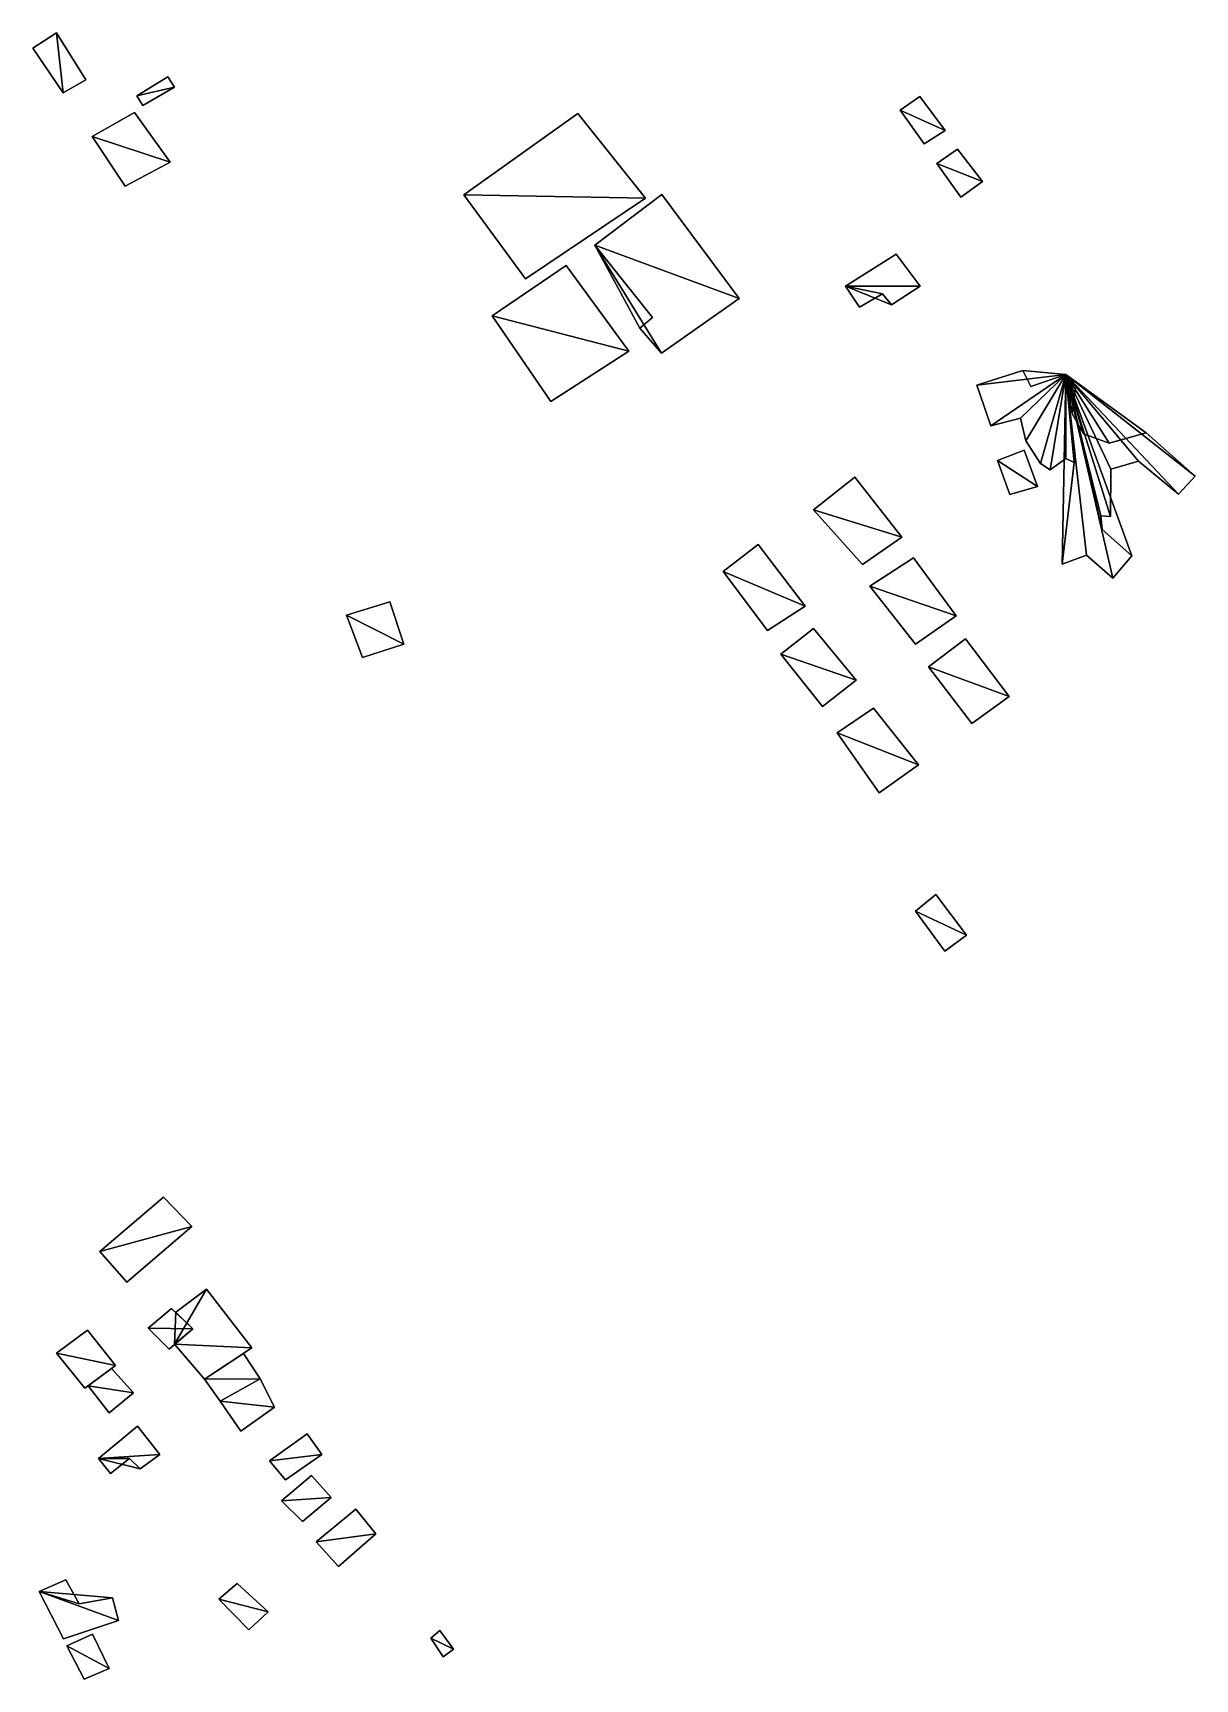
# Model space of a CAD drawing. Header units: metres. Extents: x -3947 to 4280, y -3529 to 2326.
# Drawn here: x -2024 to -1709.8, y -3292.3 to -2847.3 of the extents above; entities that cross this region are included whole.
import ezdxf

# ---------------------------------------------------------------- set-up
doc = ezdxf.new("R2010")
doc.units = ezdxf.units.M

msp = doc.modelspace()

# ---------------------------------------------------------------- linework, layer by layer
at = {"layer": 'MUROS'}
for points in [[(-2024, -2851.4), (-2017.6, -2847.3), (-2017.6, -2847.3, 4.5), (-2024, -2851.4, 4.5)], [(-2017.6, -2847.3), (-2009.7, -2860), (-2009.7, -2860, 4.5), (-2017.6, -2847.3, 4.5)], [(-2015.8, -2863.5), (-2024, -2851.4), (-2024, -2851.4, 4.5), (-2015.8, -2863.5, 4.5)], [(-2009.7, -2860), (-2015.8, -2863.5), (-2015.8, -2863.5, 4.5), (-2009.7, -2860, 4.5)], [(-1987.5, -2859.2), (-1995.9, -2864.3), (-1995.9, -2864.3, 4.5), (-1987.5, -2859.2, 4.5)], [(-1985.7, -2862), (-1987.5, -2859.2), (-1987.5, -2859.2, 4.5), (-1985.7, -2862, 4.5)], [(-1995.9, -2864.3), (-1994.3, -2866.9), (-1994.3, -2866.9, 4.5), (-1995.9, -2864.3, 4.5)], [(-1994.3, -2866.9), (-1985.7, -2862), (-1985.7, -2862, 4.5), (-1994.3, -2866.9, 4.5)], [(-1789.5, -2868.2), (-1784.2, -2864.5), (-1784.2, -2864.5, 4.5), (-1789.5, -2868.2, 4.5)], [(-1784.2, -2864.5), (-1777.4, -2873.7), (-1777.4, -2873.7, 4.5), (-1784.2, -2864.5, 4.5)], [(-2008, -2875.3), (-1996.5, -2868.8), (-1996.5, -2868.8, 4.5), (-2008, -2875.3, 4.5)], [(-1996.5, -2868.8), (-1986.9, -2882.2), (-1986.9, -2882.2, 4.5), (-1996.5, -2868.8, 4.5)], [(-1876.7, -2869.1), (-1907.5, -2891.1), (-1907.5, -2891.1, 4.5), (-1876.7, -2869.1, 4.5)], [(-1858.4, -2892), (-1876.7, -2869.1), (-1876.7, -2869.1, 4.5), (-1858.4, -2892, 4.5)], [(-1783, -2877.3), (-1789.5, -2868.2), (-1789.5, -2868.2, 4.5), (-1783, -2877.3, 4.5)], [(-1777.4, -2873.7), (-1783, -2877.3), (-1783, -2877.3, 4.5), (-1777.4, -2873.7, 4.5)], [(-1999.1, -2888.7), (-2008, -2875.3), (-2008, -2875.3, 4.5), (-1999.1, -2888.7, 4.5)], [(-1779.6, -2882.6), (-1774, -2878.7), (-1774, -2878.7, 4.5), (-1779.6, -2882.6, 4.5)], [(-1774, -2878.7), (-1767.3, -2887.5), (-1767.3, -2887.5, 4.5), (-1774, -2878.7, 4.5)], [(-1986.9, -2882.2), (-1999.1, -2888.7), (-1999.1, -2888.7, 4.5), (-1986.9, -2882.2, 4.5)], [(-1773.1, -2891.7), (-1779.6, -2882.6), (-1779.6, -2882.6, 4.5), (-1773.1, -2891.7, 4.5)], [(-1767.3, -2887.5), (-1773.1, -2891.7), (-1773.1, -2891.7, 4.5), (-1767.3, -2887.5, 4.5)], [(-1907.5, -2891.1), (-1890.8, -2913.8), (-1890.8, -2913.8, 4.5), (-1907.5, -2891.1, 4.5)], [(-1890.8, -2913.8), (-1858.4, -2892), (-1858.4, -2892, 4.5), (-1890.8, -2913.8, 4.5)], [(-1854, -2891), (-1872.1, -2904.7), (-1872.1, -2904.7, 4.5), (-1854, -2891, 4.5)], [(-1833.1, -2919.1), (-1854, -2891), (-1854, -2891, 4.5), (-1833.1, -2919.1, 4.5)], [(-1872.1, -2904.7), (-1856.5, -2924.2), (-1856.5, -2924.2, 4.5), (-1872.1, -2904.7, 4.5)], [(-1879.8, -2910.2), (-1899.8, -2923.8), (-1899.8, -2923.8, 4.5), (-1879.8, -2910.2, 4.5)], [(-1862.9, -2933.3), (-1879.8, -2910.2), (-1879.8, -2910.2, 4.5), (-1862.9, -2933.3, 4.5)], [(-1804.3, -2915.8), (-1790.6, -2907.1), (-1790.6, -2907.1, 5), (-1804.3, -2915.8, 5)], [(-1790.6, -2907.1), (-1784.1, -2915.8), (-1784.1, -2915.8, 5), (-1790.6, -2907.1, 5)], [(-1854.1, -2933.9), (-1833.1, -2919.1), (-1833.1, -2919.1, 4.5), (-1854.1, -2933.9, 4.5)], [(-1800.5, -2921.4), (-1804.3, -2915.8), (-1804.3, -2915.8, 5), (-1800.5, -2921.4, 5)], [(-1794.3, -2917.8), (-1800.5, -2921.4), (-1800.5, -2921.4, 5), (-1794.3, -2917.8, 5)], [(-1791.9, -2920.8), (-1794.3, -2917.8), (-1794.3, -2917.8, 5), (-1791.9, -2920.8, 5)], [(-1784.1, -2915.8), (-1791.9, -2920.8), (-1791.9, -2920.8, 5), (-1784.1, -2915.8, 5)], [(-1899.8, -2923.8), (-1884, -2946.9), (-1884, -2946.9, 4.5), (-1899.8, -2923.8, 4.5)], [(-1856.5, -2924.2), (-1859.9, -2927.1), (-1859.9, -2927.1, 4.5), (-1856.5, -2924.2, 4.5)], [(-1859.9, -2927.1), (-1854.1, -2933.9), (-1854.1, -2933.9, 4.5), (-1859.9, -2927.1, 4.5)], [(-1884, -2946.9), (-1862.9, -2933.3), (-1862.9, -2933.3, 4.5), (-1884, -2946.9, 4.5)], [(-1768.8, -2942.5), (-1756.4, -2938.6), (-1756.4, -2938.6, 5), (-1768.8, -2942.5, 5)], [(-1756.4, -2938.6), (-1754.2, -2942.9), (-1754.2, -2942.9, 5), (-1756.4, -2938.6, 5)], [(-1754.2, -2942.9), (-1744.7, -2939.6), (-1744.7, -2939.6, 5), (-1754.2, -2942.9, 5)], [(-1744.7, -2939.6), (-1742.1, -2942.7), (-1742.1, -2942.7, 5), (-1744.7, -2939.6, 5)], [(-1765, -2953.5), (-1768.8, -2942.5), (-1768.8, -2942.5, 5), (-1765, -2953.5, 5)], [(-1742.1, -2942.7), (-1743, -2950.2), (-1743, -2950.2, 5), (-1742.1, -2942.7, 5)], [(-1743, -2950.2), (-1740, -2955.7), (-1740, -2955.7, 5), (-1743, -2950.2, 5)], [(-1757, -2951.4), (-1765, -2953.5), (-1765, -2953.5, 5), (-1757, -2951.4, 5)], [(-1755.6, -2957.6), (-1757, -2951.4), (-1757, -2951.4, 5), (-1755.6, -2957.6, 5)], [(-1751.6, -2963.7), (-1755.6, -2957.6), (-1755.6, -2957.6, 5), (-1751.6, -2963.7, 5)], [(-1740, -2955.7), (-1733, -2958.2), (-1733, -2958.2, 5), (-1740, -2955.7, 5)], [(-1733, -2958.2), (-1723, -2955.4), (-1723, -2955.4, 5), (-1733, -2958.2, 5)], [(-1723, -2955.4), (-1709.8, -2967.1), (-1709.8, -2967.1, 5), (-1723, -2955.4, 5)], [(-1763.2, -2962.9), (-1756, -2960.1), (-1756, -2960.1, 4.5), (-1763.2, -2962.9, 4.5)], [(-1759.9, -2972.1), (-1763.2, -2962.9), (-1763.2, -2962.9, 4.5), (-1759.9, -2972.1, 4.5)], [(-1756, -2960.1), (-1752.4, -2969.9), (-1752.4, -2969.9, 4.5), (-1756, -2960.1, 4.5)], [(-1749, -2965.4), (-1751.6, -2963.7), (-1751.6, -2963.7, 5), (-1749, -2965.4, 5)], [(-1744.7, -2962.3), (-1749, -2965.4), (-1749, -2965.4, 5), (-1744.7, -2962.3, 5)], [(-1745.7, -2990.9), (-1742.5, -2963.4), (-1742.5, -2963.4, 5), (-1745.7, -2990.9, 5)], [(-1742.5, -2963.4), (-1744.7, -2962.3), (-1744.7, -2962.3, 5), (-1742.5, -2963.4, 5)], [(-1725.1, -2963.1), (-1732.6, -2965.2), (-1732.6, -2965.2, 5), (-1725.1, -2963.1, 5)], [(-1714.3, -2972), (-1725.1, -2963.1), (-1725.1, -2963.1, 5), (-1714.3, -2972, 5)], [(-1801.8, -2967.4), (-1813, -2976.2), (-1813, -2976.2, 5), (-1801.8, -2967.4, 5)], [(-1789.1, -2983.6), (-1801.8, -2967.4), (-1801.8, -2967.4, 5), (-1789.1, -2983.6, 5)], [(-1732.6, -2965.2), (-1732.7, -2978), (-1732.7, -2978, 5), (-1732.6, -2965.2, 5)], [(-1709.8, -2967.1), (-1714.3, -2972), (-1714.3, -2972, 5), (-1709.8, -2967.1, 5)], [(-1752.4, -2969.9), (-1759.9, -2972.1), (-1759.9, -2972.1, 4.5), (-1752.4, -2969.9, 4.5)], [(-1813, -2976.2), (-1799.7, -2991), (-1799.7, -2991, 5), (-1813, -2976.2, 5)], [(-1732.7, -2978), (-1735.3, -2977.8), (-1735.3, -2977.8, 5), (-1732.7, -2978, 5)], [(-1735.3, -2977.8), (-1734.9, -2981.5), (-1734.9, -2981.5, 5), (-1735.3, -2977.8, 5)], [(-1734.9, -2981.5), (-1726.9, -2988.7), (-1726.9, -2988.7, 5), (-1734.9, -2981.5, 5)], [(-1827.9, -2985.6), (-1837.4, -2992.9), (-1837.4, -2992.9, 5), (-1827.9, -2985.6, 5)], [(-1815.2, -3002.3), (-1827.9, -2985.6), (-1827.9, -2985.6, 5), (-1815.2, -3002.3, 5)], [(-1799.7, -2991), (-1789.1, -2983.6), (-1789.1, -2983.6, 5), (-1799.7, -2991, 5)], [(-1785.9, -2989.2), (-1797.7, -2996.9), (-1797.7, -2996.9, 5), (-1785.9, -2989.2, 5)], [(-1774.4, -3004.9), (-1785.9, -2989.2), (-1785.9, -2989.2, 5), (-1774.4, -3004.9, 5)], [(-1739.2, -2988.5), (-1745.7, -2990.9), (-1745.7, -2990.9, 5), (-1739.2, -2988.5, 5)], [(-1732, -2994.7), (-1739.2, -2988.5), (-1739.2, -2988.5, 5), (-1732, -2994.7, 5)], [(-1726.9, -2988.7), (-1732, -2994.7), (-1732, -2994.7, 5), (-1726.9, -2988.7, 5)], [(-1837.4, -2992.9), (-1825.4, -3008.8), (-1825.4, -3008.8, 5), (-1837.4, -2992.9, 5)], [(-1797.7, -2996.9), (-1785.4, -3012.5), (-1785.4, -3012.5, 5), (-1797.7, -2996.9, 5)], [(-1927.5, -3001.1), (-1939.2, -3004.7), (-1939.2, -3004.7, 4.5), (-1927.5, -3001.1, 4.5)], [(-1923.7, -3012.5), (-1927.5, -3001.1), (-1927.5, -3001.1, 4.5), (-1923.7, -3012.5, 4.5)], [(-1825.4, -3008.8), (-1815.2, -3002.3), (-1815.2, -3002.3, 5), (-1825.4, -3008.8, 5)], [(-1939.2, -3004.7), (-1934.9, -3016.1), (-1934.9, -3016.1, 4.5), (-1939.2, -3004.7, 4.5)], [(-1785.4, -3012.5), (-1774.4, -3004.9), (-1774.4, -3004.9, 5), (-1785.4, -3012.5, 5)], [(-1934.9, -3016.1), (-1923.7, -3012.5), (-1923.7, -3012.5, 4.5), (-1934.9, -3016.1, 4.5)], [(-1813, -3008.3), (-1821.8, -3015.2), (-1821.8, -3015.2, 5), (-1813, -3008.3, 5)], [(-1801.4, -3022.3), (-1813, -3008.3), (-1813, -3008.3, 5), (-1801.4, -3022.3, 5)], [(-1771.9, -3011.1), (-1781.9, -3018.7), (-1781.9, -3018.7, 5), (-1771.9, -3011.1, 5)], [(-1760.1, -3026.7), (-1771.9, -3011.1), (-1771.9, -3011.1, 5), (-1760.1, -3026.7, 5)], [(-1821.8, -3015.2), (-1810.5, -3029.4), (-1810.5, -3029.4, 5), (-1821.8, -3015.2, 5)], [(-1781.9, -3018.7), (-1770.2, -3034), (-1770.2, -3034, 5), (-1781.9, -3018.7, 5)], [(-1810.5, -3029.4), (-1801.4, -3022.3), (-1801.4, -3022.3, 5), (-1810.5, -3029.4, 5)], [(-1796.7, -3029.8), (-1806.6, -3036.5), (-1806.6, -3036.5, 5), (-1796.7, -3029.8, 5)], [(-1784.6, -3045.2), (-1796.7, -3029.8), (-1796.7, -3029.8, 5), (-1784.6, -3045.2, 5)], [(-1770.2, -3034), (-1760.1, -3026.7), (-1760.1, -3026.7, 5), (-1770.2, -3034, 5)], [(-1806.6, -3036.5), (-1795.2, -3052.7), (-1795.2, -3052.7, 5), (-1806.6, -3036.5, 5)], [(-1795.2, -3052.7), (-1784.6, -3045.2), (-1784.6, -3045.2, 5), (-1795.2, -3052.7, 5)], [(-1779.9, -3080.2), (-1785.4, -3084.7), (-1785.4, -3084.7, 4.5), (-1779.9, -3080.2, 4.5)], [(-1771.6, -3091.2), (-1779.9, -3080.2), (-1779.9, -3080.2, 4.5), (-1771.6, -3091.2, 4.5)], [(-1785.4, -3084.7), (-1777.5, -3095.5), (-1777.5, -3095.5, 4.5), (-1785.4, -3084.7, 4.5)], [(-1777.5, -3095.5), (-1771.6, -3091.2), (-1771.6, -3091.2, 4.5), (-1777.5, -3095.5, 4.5)], [(-1988.7, -3162), (-2005.9, -3176.7), (-2005.9, -3176.7, 4.5), (-1988.7, -3162, 4.5)], [(-1981, -3170), (-1988.7, -3162), (-1988.7, -3162, 4.5), (-1981, -3170, 4.5)], [(-1998.6, -3185), (-1981, -3170), (-1981, -3170, 4.5), (-1998.6, -3185, 4.5)], [(-2005.9, -3176.7), (-1998.6, -3185), (-1998.6, -3185, 4.5), (-2005.9, -3176.7, 4.5)], [(-1977.1, -3186.9), (-1985.4, -3193.1), (-1985.4, -3193.1, 4.5), (-1977.1, -3186.9, 4.5)], [(-1964.8, -3202.8), (-1977.1, -3186.9), (-1977.1, -3186.9, 4.5), (-1964.8, -3202.8, 4.5)], [(-1986.5, -3192.1), (-1992.8, -3197.4), (-1992.8, -3197.4, 4.5), (-1986.5, -3192.1, 4.5)], [(-1980.8, -3197.6), (-1986.5, -3192.1), (-1986.5, -3192.1, 4.5), (-1980.8, -3197.6, 4.5)], [(-1985.4, -3193.1), (-1980.8, -3197.6), (-1980.8, -3197.6, 4.5), (-1985.4, -3193.1, 4.5)], [(-2017.6, -3204.2), (-2009.2, -3198), (-2009.2, -3198, 4.5), (-2017.6, -3204.2, 4.5)], [(-2009.2, -3198), (-2001.7, -3207.5), (-2001.7, -3207.5, 4.5), (-2009.2, -3198, 4.5)], [(-1992.8, -3197.4), (-1987.2, -3203.1), (-1987.2, -3203.1, 4.5), (-1992.8, -3197.4, 4.5)], [(-1987.2, -3203.1), (-1980.8, -3197.6), (-1980.8, -3197.6, 4.5), (-1987.2, -3203.1, 4.5)], [(-1980.8, -3197.6), (-1985.7, -3201.8), (-1985.7, -3201.8, 4.5), (-1980.8, -3197.6, 4.5)], [(-1985.7, -3201.8), (-1977.6, -3211.2), (-1977.6, -3211.2, 4.5), (-1985.7, -3201.8, 4.5)], [(-1977.6, -3211.2), (-1964.8, -3202.8), (-1964.8, -3202.8, 4.5), (-1977.6, -3211.2, 4.5)], [(-2010, -3213.7), (-2017.6, -3204.2), (-2017.6, -3204.2, 4.5), (-2010, -3213.7, 4.5)], [(-2001.7, -3207.5), (-2010, -3213.7), (-2010, -3213.7, 4.5), (-2001.7, -3207.5, 4.5)], [(-2002.8, -3208.3), (-2009.1, -3213), (-2009.1, -3213, 4.5), (-2002.8, -3208.3, 4.5)], [(-1996.8, -3214.9), (-2002.8, -3208.3), (-2002.8, -3208.3, 4.5), (-1996.8, -3214.9, 4.5)], [(-1967.1, -3204.3), (-1977.6, -3211.2), (-1977.6, -3211.2, 4.5), (-1967.1, -3204.3, 4.5)], [(-1962.6, -3211.1), (-1967.1, -3204.3), (-1967.1, -3204.3, 4.5), (-1962.6, -3211.1, 4.5)], [(-1977.6, -3211.2), (-1973.4, -3217.2), (-1973.4, -3217.2, 4.5), (-1977.6, -3211.2, 4.5)], [(-1962.6, -3211.1), (-1973.4, -3217.2), (-1973.4, -3217.2, 4.5), (-1962.6, -3211.1, 4.5)], [(-1973.4, -3217.2), (-1962.6, -3211.1), (-1962.6, -3211.1, 4.5), (-1973.4, -3217.2, 4.5)], [(-1958.7, -3218.8), (-1962.6, -3211.1), (-1962.6, -3211.1, 4.5), (-1958.7, -3218.8, 4.5)], [(-2009.1, -3213), (-2003.4, -3220.3), (-2003.4, -3220.3, 4.5), (-2009.1, -3213, 4.5)], [(-2003.4, -3220.3), (-1996.8, -3214.9), (-1996.8, -3214.9, 4.5), (-2003.4, -3220.3, 4.5)], [(-1973.4, -3217.2), (-1967.8, -3225.3), (-1967.8, -3225.3, 4.5), (-1973.4, -3217.2, 4.5)], [(-1967.8, -3225.3), (-1958.7, -3218.8), (-1958.7, -3218.8, 4.5), (-1967.8, -3225.3, 4.5)], [(-1995.7, -3223.9), (-2006.3, -3232.7), (-2006.3, -3232.7, 4.5), (-1995.7, -3223.9, 4.5)], [(-1989.7, -3231.6), (-1995.7, -3223.9), (-1995.7, -3223.9, 4.5), (-1989.7, -3231.6, 4.5)], [(-1949.9, -3226), (-1960, -3233.3), (-1960, -3233.3, 4.5), (-1949.9, -3226, 4.5)], [(-1945.9, -3231.6), (-1949.9, -3226), (-1949.9, -3226, 4.5), (-1945.9, -3231.6, 4.5)], [(-2006.3, -3232.7), (-2003, -3236.7), (-2003, -3236.7, 4.5), (-2006.3, -3232.7, 4.5)], [(-2003, -3236.7), (-1997.9, -3232.7), (-1997.9, -3232.7, 4.5), (-2003, -3236.7, 4.5)], [(-1997.9, -3232.7), (-1995, -3235.5), (-1995, -3235.5, 4.5), (-1997.9, -3232.7, 4.5)], [(-1995, -3235.5), (-1989.7, -3231.6), (-1989.7, -3231.6, 4.5), (-1995, -3235.5, 4.5)], [(-1960, -3233.3), (-1955.7, -3238.4), (-1955.7, -3238.4, 4.5), (-1960, -3233.3, 4.5)], [(-1955.7, -3238.4), (-1945.9, -3231.6), (-1945.9, -3231.6, 4.5), (-1955.7, -3238.4, 4.5)], [(-1948.7, -3237.3), (-1956.8, -3244.1), (-1956.8, -3244.1, 4.5), (-1948.7, -3237.3, 4.5)], [(-1943.4, -3243.2), (-1948.7, -3237.3), (-1948.7, -3237.3, 4.5), (-1943.4, -3243.2, 4.5)], [(-1951.1, -3249.7), (-1943.4, -3243.2), (-1943.4, -3243.2, 4.5), (-1951.1, -3249.7, 4.5)], [(-1956.8, -3244.1), (-1951.1, -3249.7), (-1951.1, -3249.7, 4.5), (-1956.8, -3244.1, 4.5)], [(-1936.7, -3246.4), (-1947.4, -3255.2), (-1947.4, -3255.2, 4.5), (-1936.7, -3246.4, 4.5)], [(-1931.3, -3253), (-1936.7, -3246.4), (-1936.7, -3246.4, 4.5), (-1931.3, -3253, 4.5)], [(-1947.4, -3255.2), (-1941.4, -3261.9), (-1941.4, -3261.9, 4.5), (-1947.4, -3255.2, 4.5)], [(-1941.4, -3261.9), (-1931.3, -3253), (-1931.3, -3253, 4.5), (-1941.4, -3261.9, 4.5)], [(-2015.1, -3265.5), (-2022.3, -3268.6), (-2022.3, -3268.6, 4.5), (-2015.1, -3265.5, 4.5)], [(-2011.5, -3272), (-2015.1, -3265.5), (-2015.1, -3265.5, 4.5), (-2011.5, -3272, 4.5)], [(-2022.3, -3268.6), (-2015.7, -3281.4), (-2015.7, -3281.4, 4.5), (-2022.3, -3268.6, 4.5)], [(-2002.5, -3270.3), (-2011.5, -3272), (-2011.5, -3272, 4.5), (-2002.5, -3270.3, 4.5)], [(-2000.9, -3276.5), (-2002.5, -3270.3), (-2002.5, -3270.3, 4.5), (-2000.9, -3276.5, 4.5)], [(-1968.8, -3266.5), (-1973.7, -3270.7), (-1973.7, -3270.7, 4.5), (-1968.8, -3266.5, 4.5)], [(-1973.7, -3270.7), (-1965.6, -3279), (-1965.6, -3279, 4.5), (-1973.7, -3270.7, 4.5)], [(-1960.4, -3274.1), (-1968.8, -3266.5), (-1968.8, -3266.5, 4.5), (-1960.4, -3274.1, 4.5)], [(-1965.6, -3279), (-1960.4, -3274.1), (-1960.4, -3274.1, 4.5), (-1965.6, -3279, 4.5)], [(-2015.7, -3281.4), (-2000.9, -3276.5), (-2000.9, -3276.5, 4.5), (-2015.7, -3281.4, 4.5)], [(-1916.4, -3281.2), (-1914, -3279.2), (-1914, -3279.2, 4.5), (-1916.4, -3281.2, 4.5)], [(-1914, -3279.2), (-1910.3, -3284.2), (-1910.3, -3284.2, 4.5), (-1914, -3279.2, 4.5)], [(-2007.9, -3280.2), (-2014.8, -3283.3), (-2014.8, -3283.3, 4.5), (-2007.9, -3280.2, 4.5)], [(-2014.8, -3283.3), (-2010.1, -3292.3), (-2010.1, -3292.3, 4.5), (-2014.8, -3283.3, 4.5)], [(-2003.4, -3289.4), (-2007.9, -3280.2), (-2007.9, -3280.2, 4.5), (-2003.4, -3289.4, 4.5)], [(-1913.1, -3286.3), (-1916.4, -3281.2), (-1916.4, -3281.2, 4.5), (-1913.1, -3286.3, 4.5)], [(-1910.3, -3284.2), (-1913.1, -3286.3), (-1913.1, -3286.3, 4.5), (-1910.3, -3284.2, 4.5)], [(-2010.1, -3292.3), (-2003.4, -3289.4), (-2003.4, -3289.4, 4.5), (-2010.1, -3292.3, 4.5)]]:
    msp.add_3dface(points, dxfattribs=at)
at = {"layer": 'TECHOS'}
for points in [[(-2017.6, -2847.3, 4.5), (-2015.8, -2863.5, 4.5), (-2024, -2851.4, 4.5)], [(-2017.6, -2847.3, 4.5), (-2009.7, -2860, 4.5), (-2015.8, -2863.5, 4.5)], [(-1995.9, -2864.3, 4.5), (-1985.7, -2862, 4.5), (-1987.5, -2859.2, 4.5)], [(-1995.9, -2864.3, 4.5), (-1994.3, -2866.9, 4.5), (-1985.7, -2862, 4.5)], [(-1789.5, -2868.2, 4.5), (-1784.2, -2864.5, 4.5), (-1777.4, -2873.7, 4.5)], [(-2008, -2875.3, 4.5), (-1996.5, -2868.8, 4.5), (-1986.9, -2882.2, 4.5)], [(-1907.5, -2891.1, 4.5), (-1858.4, -2892, 4.5), (-1876.7, -2869.1, 4.5)], [(-1789.5, -2868.2, 4.5), (-1777.4, -2873.7, 4.5), (-1783, -2877.3, 4.5)], [(-2008, -2875.3, 4.5), (-1986.9, -2882.2, 4.5), (-1999.1, -2888.7, 4.5)], [(-1779.6, -2882.6, 4.5), (-1774, -2878.7, 4.5), (-1767.3, -2887.5, 4.5)], [(-1779.6, -2882.6, 4.5), (-1767.3, -2887.5, 4.5), (-1773.1, -2891.7, 4.5)], [(-1907.5, -2891.1, 4.5), (-1890.8, -2913.8, 4.5), (-1858.4, -2892, 4.5)], [(-1872.1, -2904.7, 4.5), (-1833.1, -2919.1, 4.5), (-1854, -2891, 4.5)], [(-1872.1, -2904.7, 4.5), (-1856.5, -2924.2, 4.5), (-1859.9, -2927.1, 4.5)], [(-1872.1, -2904.7, 4.5), (-1859.9, -2927.1, 4.5), (-1854.1, -2933.9, 4.5)], [(-1872.1, -2904.7, 4.5), (-1854.1, -2933.9, 4.5), (-1833.1, -2919.1, 4.5)], [(-1899.8, -2923.8, 4.5), (-1862.9, -2933.3, 4.5), (-1879.8, -2910.2, 4.5)], [(-1804.3, -2915.8, 5), (-1790.6, -2907.1, 5), (-1784.1, -2915.8, 5)], [(-1804.3, -2915.8, 5), (-1784.1, -2915.8, 5), (-1791.9, -2920.8, 5)], [(-1804.3, -2915.8, 5), (-1791.9, -2920.8, 5), (-1794.3, -2917.8, 5)], [(-1804.3, -2915.8, 5), (-1794.3, -2917.8, 5), (-1800.5, -2921.4, 5)], [(-1899.8, -2923.8, 4.5), (-1884, -2946.9, 4.5), (-1862.9, -2933.3, 4.5)], [(-1744.7, -2939.6, 5), (-1768.8, -2942.5, 5), (-1756.4, -2938.6, 5)], [(-1744.7, -2939.6, 5), (-1765, -2953.5, 5), (-1768.8, -2942.5, 5)], [(-1744.7, -2939.6, 5), (-1757, -2951.4, 5), (-1765, -2953.5, 5)], [(-1744.7, -2939.6, 5), (-1755.6, -2957.6, 5), (-1757, -2951.4, 5)], [(-1744.7, -2939.6, 5), (-1756.4, -2938.6, 5), (-1754.2, -2942.9, 5)], [(-1744.7, -2939.6, 5), (-1751.6, -2963.7, 5), (-1755.6, -2957.6, 5)], [(-1744.7, -2939.6, 5), (-1749, -2965.4, 5), (-1751.6, -2963.7, 5)], [(-1744.7, -2939.6, 5), (-1744.7, -2962.3, 5), (-1749, -2965.4, 5)], [(-1744.7, -2939.6, 5), (-1739.2, -2988.5, 5), (-1745.7, -2990.9, 5)], [(-1744.7, -2939.6, 5), (-1745.7, -2990.9, 5), (-1742.5, -2963.4, 5)], [(-1744.7, -2939.6, 5), (-1742.1, -2942.7, 5), (-1743, -2950.2, 5)], [(-1744.7, -2939.6, 5), (-1743, -2950.2, 5), (-1740, -2955.7, 5)], [(-1744.7, -2939.6, 5), (-1740, -2955.7, 5), (-1733, -2958.2, 5)], [(-1744.7, -2939.6, 5), (-1733, -2958.2, 5), (-1723, -2955.4, 5)], [(-1744.7, -2939.6, 5), (-1723, -2955.4, 5), (-1709.8, -2967.1, 5)], [(-1744.7, -2939.6, 5), (-1709.8, -2967.1, 5), (-1714.3, -2972, 5)], [(-1744.7, -2939.6, 5), (-1714.3, -2972, 5), (-1725.1, -2963.1, 5)], [(-1744.7, -2939.6, 5), (-1725.1, -2963.1, 5), (-1732.6, -2965.2, 5)], [(-1744.7, -2939.6, 5), (-1732.6, -2965.2, 5), (-1732.7, -2978, 5)], [(-1744.7, -2939.6, 5), (-1732.7, -2978, 5), (-1735.3, -2977.8, 5)], [(-1744.7, -2939.6, 5), (-1735.3, -2977.8, 5), (-1734.9, -2981.5, 5)], [(-1744.7, -2939.6, 5), (-1734.9, -2981.5, 5), (-1726.9, -2988.7, 5)], [(-1744.7, -2939.6, 5), (-1726.9, -2988.7, 5), (-1732, -2994.7, 5)], [(-1744.7, -2939.6, 5), (-1732, -2994.7, 5), (-1739.2, -2988.5, 5)], [(-1744.7, -2939.6, 5), (-1742.5, -2963.4, 5), (-1744.7, -2962.3, 5)], [(-1763.2, -2962.9, 4.5), (-1756, -2960.1, 4.5), (-1752.4, -2969.9, 4.5)], [(-1763.2, -2962.9, 4.5), (-1752.4, -2969.9, 4.5), (-1759.9, -2972.1, 4.5)], [(-1813, -2976.2, 5), (-1789.1, -2983.6, 5), (-1801.8, -2967.4, 5)], [(-1813, -2976.2, 5), (-1799.7, -2991, 5), (-1789.1, -2983.6, 5)], [(-1837.4, -2992.9, 5), (-1815.2, -3002.3, 5), (-1827.9, -2985.6, 5)], [(-1797.7, -2996.9, 5), (-1774.4, -3004.9, 5), (-1785.9, -2989.2, 5)], [(-1837.4, -2992.9, 5), (-1825.4, -3008.8, 5), (-1815.2, -3002.3, 5)], [(-1797.7, -2996.9, 5), (-1785.4, -3012.5, 5), (-1774.4, -3004.9, 5)], [(-1939.2, -3004.7, 4.5), (-1923.7, -3012.5, 4.5), (-1927.5, -3001.1, 4.5)], [(-1939.2, -3004.7, 4.5), (-1934.9, -3016.1, 4.5), (-1923.7, -3012.5, 4.5)], [(-1821.8, -3015.2, 5), (-1801.4, -3022.3, 5), (-1813, -3008.3, 5)], [(-1781.9, -3018.7, 5), (-1760.1, -3026.7, 5), (-1771.9, -3011.1, 5)], [(-1821.8, -3015.2, 5), (-1810.5, -3029.4, 5), (-1801.4, -3022.3, 5)], [(-1781.9, -3018.7, 5), (-1770.2, -3034, 5), (-1760.1, -3026.7, 5)], [(-1806.6, -3036.5, 5), (-1784.6, -3045.2, 5), (-1796.7, -3029.8, 5)], [(-1806.6, -3036.5, 5), (-1795.2, -3052.7, 5), (-1784.6, -3045.2, 5)], [(-1785.4, -3084.7, 4.5), (-1771.6, -3091.2, 4.5), (-1779.9, -3080.2, 4.5)], [(-1785.4, -3084.7, 4.5), (-1777.5, -3095.5, 4.5), (-1771.6, -3091.2, 4.5)], [(-2005.9, -3176.7, 4.5), (-1981, -3170, 4.5), (-1988.7, -3162, 4.5)], [(-2005.9, -3176.7, 4.5), (-1998.6, -3185, 4.5), (-1981, -3170, 4.5)], [(-1985.7, -3201.8, 4.5), (-1964.8, -3202.8, 4.5), (-1977.1, -3186.9, 4.5)], [(-1985.7, -3201.8, 4.5), (-1977.1, -3186.9, 4.5), (-1985.4, -3193.1, 4.5)], [(-1992.8, -3197.4, 4.5), (-1980.8, -3197.6, 4.5), (-1986.5, -3192.1, 4.5)], [(-1985.7, -3201.8, 4.5), (-1985.4, -3193.1, 4.5), (-1980.8, -3197.6, 4.5)], [(-2017.6, -3204.2, 4.5), (-2009.2, -3198, 4.5), (-2001.7, -3207.5, 4.5)], [(-1992.8, -3197.4, 4.5), (-1987.2, -3203.1, 4.5), (-1980.8, -3197.6, 4.5)], [(-1985.7, -3201.8, 4.5), (-1977.6, -3211.2, 4.5), (-1964.8, -3202.8, 4.5)], [(-2017.6, -3204.2, 4.5), (-2001.7, -3207.5, 4.5), (-2010, -3213.7, 4.5)], [(-2009.1, -3213, 4.5), (-1996.8, -3214.9, 4.5), (-2002.8, -3208.3, 4.5)], [(-1977.6, -3211.2, 4.5), (-1962.6, -3211.1, 4.5), (-1967.1, -3204.3, 4.5)], [(-1977.6, -3211.2, 4.5), (-1973.4, -3217.2, 4.5), (-1962.6, -3211.1, 4.5)], [(-1973.4, -3217.2, 4.5), (-1958.7, -3218.8, 4.5), (-1962.6, -3211.1, 4.5)], [(-2009.1, -3213, 4.5), (-2003.4, -3220.3, 4.5), (-1996.8, -3214.9, 4.5)], [(-1973.4, -3217.2, 4.5), (-1967.8, -3225.3, 4.5), (-1958.7, -3218.8, 4.5)], [(-2006.3, -3232.7, 4.5), (-1989.7, -3231.6, 4.5), (-1995.7, -3223.9, 4.5)], [(-1960, -3233.3, 4.5), (-1945.9, -3231.6, 4.5), (-1949.9, -3226, 4.5)], [(-2006.3, -3232.7, 4.5), (-1995, -3235.5, 4.5), (-1989.7, -3231.6, 4.5)], [(-2006.3, -3232.7, 4.5), (-2003, -3236.7, 4.5), (-1997.9, -3232.7, 4.5)], [(-2006.3, -3232.7, 4.5), (-1997.9, -3232.7, 4.5), (-1995, -3235.5, 4.5)], [(-1960, -3233.3, 4.5), (-1955.7, -3238.4, 4.5), (-1945.9, -3231.6, 4.5)], [(-1956.8, -3244.1, 4.5), (-1943.4, -3243.2, 4.5), (-1948.7, -3237.3, 4.5)], [(-1956.8, -3244.1, 4.5), (-1951.1, -3249.7, 4.5), (-1943.4, -3243.2, 4.5)], [(-1947.4, -3255.2, 4.5), (-1931.3, -3253, 4.5), (-1936.7, -3246.4, 4.5)], [(-1947.4, -3255.2, 4.5), (-1941.4, -3261.9, 4.5), (-1931.3, -3253, 4.5)], [(-2022.3, -3268.6, 4.5), (-2011.5, -3272, 4.5), (-2015.1, -3265.5, 4.5)], [(-2022.3, -3268.6, 4.5), (-2015.7, -3281.4, 4.5), (-2000.9, -3276.5, 4.5)], [(-2022.3, -3268.6, 4.5), (-2000.9, -3276.5, 4.5), (-2002.5, -3270.3, 4.5)], [(-2022.3, -3268.6, 4.5), (-2002.5, -3270.3, 4.5), (-2011.5, -3272, 4.5)], [(-1973.7, -3270.7, 4.5), (-1960.4, -3274.1, 4.5), (-1968.8, -3266.5, 4.5)], [(-1973.7, -3270.7, 4.5), (-1965.6, -3279, 4.5), (-1960.4, -3274.1, 4.5)], [(-1916.4, -3281.2, 4.5), (-1914, -3279.2, 4.5), (-1910.3, -3284.2, 4.5)], [(-2014.8, -3283.3, 4.5), (-2003.4, -3289.4, 4.5), (-2007.9, -3280.2, 4.5)], [(-2014.8, -3283.3, 4.5), (-2010.1, -3292.3, 4.5), (-2003.4, -3289.4, 4.5)], [(-1916.4, -3281.2, 4.5), (-1910.3, -3284.2, 4.5), (-1913.1, -3286.3, 4.5)]]:
    msp.add_3dface(points, dxfattribs=at)

doc.saveas('drawing.dxf')
